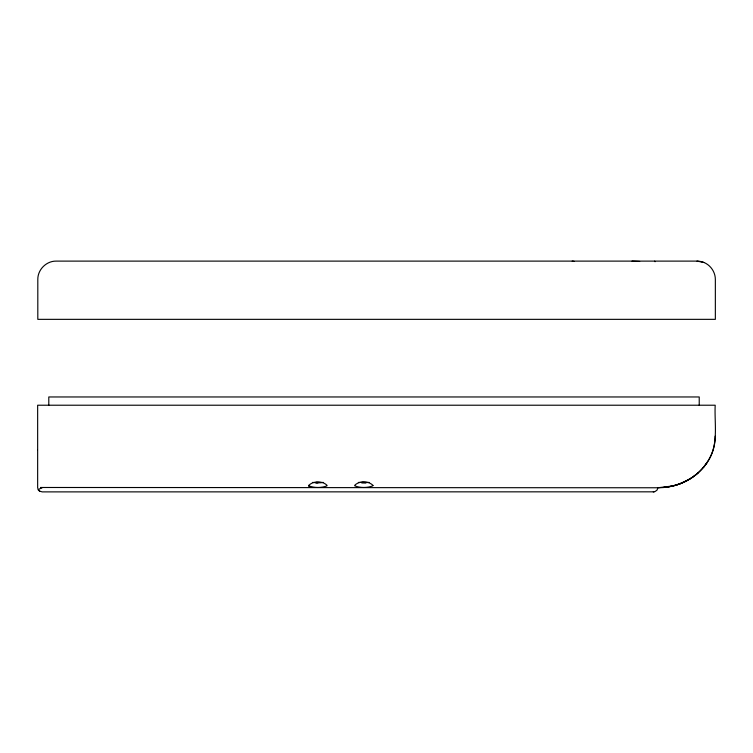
<?xml version="1.0" encoding="UTF-8"?>
<svg xmlns="http://www.w3.org/2000/svg" width="753" height="753" viewBox="0 0 753 753"><rect width="100%" height="100%" fill="white"/><g stroke="black" fill="none" stroke-linecap="round" stroke-linejoin="round"><path stroke-width="1.13" d="M37.65 449.955L37.65 405.218L715.19 405.218C714.286 423.506 718.786 443.959 708.422 460.497C703.829 468.112 697.297 474.456 689.71 479.068C680.147 484.8 669.003 487.746 657.868 487.765L40.549 487.483L42.234 487.765M715.19 436.175C715.341 459.867 696.421 480.103 674.114 485.629M308.768 485.403C313.022 480.772 322.849 480.781 327.103 485.403L326.962 485.864C321.512 488 314.359 488 308.918 485.864L308.768 485.403L309.587 486.852L308.918 485.864M703.34 467.585L707.509 461.966M654.075 491.831L42.234 491.888L39.693 491.191L38.243 489.789L41.406 487.831M655.035 261.733L654.705 261.112M698.398 472.658C690.125 479.925 679.874 484.8 669.05 486.777M689.71 479.068L679.799 483.84L672.702 486.005M655.035 491.577L657.096 490.052L657.868 487.765L672.918 485.949M40.549 488.038L41.029 487.925M665.388 487.313L672.655 485.977M323.319 482.419L315.921 482.974M369.177 482.419L358.381 482.419M663.035 487.511L668.156 486.777M653.284 491.888L654.47 491.747M316.147 482.372L321.484 482.607M362.005 482.372L367.342 482.607M365.77 482.974L361.779 482.974M697.005 261.112A22.289 20.199 -90 0 1 700.092 261.376L703.782 262.411L697.005 261.112L56.155 261.112C46.347 260.952 37.659 269.659 37.81 279.448L37.81 319.347L715.35 319.347L715.35 279.448C715.369 272.2 710.719 265.282 704.027 262.505M317.926 482.861L312.523 482.419M632.031 261.112L639.683 261.46M572.186 261.112L574.106 261.357M39.928 491.333L38.422 490.052L37.65 487.765L37.65 450.35M699.226 405.218L699.226 396.963L48.794 396.963L48.794 405.218M372.961 485.403L372.82 485.864C367.37 488 360.216 488 354.776 485.864L354.625 485.403C358.88 480.772 368.706 480.781 372.961 485.403"/></g></svg>
